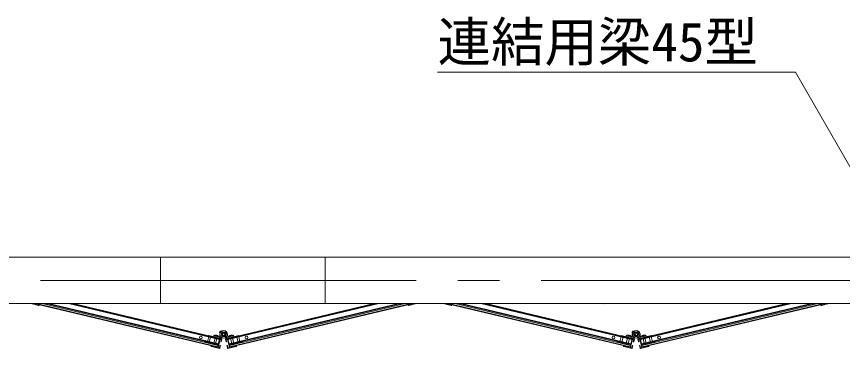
# Model space of a CAD drawing. Units: millimetres, scale not verified. Extents: x -12090 to 12090, y -18325 to 18325.
# Drawn here: x -8972 to -7190, y 14578 to 15294 of the extents above; entities that cross this region are included whole.
import ezdxf
from ezdxf.enums import TextEntityAlignment as Align

# ---------------------------------------------------------------- set-up
doc = ezdxf.new("R2010")
doc.units = ezdxf.units.MM
doc.header["$LTSCALE"] = 90
doc.linetypes.add('CHAIN2', pattern=[12, 9, -1, 1, -1])
doc.linetypes.add('DASHED1', pattern=[1.8, 1.2, -0.6])
for name, color, linetype, lineweight in [('0-6_ﾎﾞﾙﾄ類', 134, 'Continuous', 18), ('1-6_通芯', 134, 'CHAIN2', 18), ('1-9_標準ﾊﾟﾈﾙ', 134, 'Continuous', 18), ('1-B_文字', 134, 'Continuous', 18), ('1-D_連結用梁45', 134, 'Continuous', 18)]:
    doc.layers.add(name, color=color, linetype=linetype, lineweight=lineweight)
doc.styles.add('ＭＳ ゴシック', font='')
doc.styles.get('ＭＳ ゴシック').set_extended_font_data('MS Gothic')

msp = doc.modelspace()

# ---------------------------------------------------------------- linework, layer by layer
at = {"layer": '0-6_ﾎﾞﾙﾄ類'}
for p, q in [((-8522.31, 14613.78), (-8519.42, 14608.77)), ((-7632.31, 14613.78), (-7629.42, 14608.77)), ((-8528.08, 14603.78), (-8530.97, 14608.77)), ((-8522.31, 14603.78), (-8528.08, 14603.78)), ((-8519.42, 14608.77), (-8522.31, 14603.78)), ((-7638.08, 14603.78), (-7640.96, 14608.77)), ((-7632.31, 14603.78), (-7638.08, 14603.78)), ((-7629.42, 14608.77), (-7632.31, 14603.78))]:
    msp.add_line(p, q, dxfattribs=at)
for points in [[(-8530.97, 14608.77), (-8528.08, 14613.78), (-8522.31, 14613.78)], [(-7640.96, 14608.77), (-7638.08, 14613.78), (-7632.31, 14613.78)]]:
    msp.add_lwpolyline(points, dxfattribs=at)
for centre, radius in [((-8525.2, 14608.77), 4.9), ((-7635.19, 14608.77), 4.9), ((-8525.2, 14608.77), 3), ((-8525.2, 14608.77), 2.46), ((-7635.19, 14608.77), 3), ((-7635.19, 14608.77), 2.46)]:
    msp.add_circle(centre, radius, dxfattribs=at)
at = {"layer": '1-6_通芯'}
msp.add_line((-10000.2, 14725), (4240.81, 14725), dxfattribs=at)
at = {"layer": '1-9_標準ﾊﾟﾈﾙ'}
for p, q in [((-8941.51, 14675), (-8924.73, 14671.02)), ((-8935.01, 14675), (-8922.92, 14672.13)), ((-8929.82, 14675), (-8538.09, 14581.96)), ((-8909.92, 14673.87), (-8907, 14673.18)), ((-8906.66, 14674.64), (-8907, 14673.18)), ((-8902.99, 14675), (-8536.66, 14587.99)), ((-8860.15, 14675), (-8534.38, 14597.62)), ((-8190.23, 14675), (-8516.01, 14597.62)), ((-8147.39, 14675), (-8513.72, 14587.99)), ((-8120.56, 14675), (-8512.29, 14581.96)), ((-8143.73, 14674.64), (-8143.38, 14673.18)), ((-8140.46, 14673.87), (-8143.38, 14673.18)), ((-8115.37, 14675), (-8127.46, 14672.13)), ((-8108.88, 14675), (-8125.65, 14671.02)), ((-8051.51, 14675), (-8034.73, 14671.02)), ((-8045.01, 14675), (-8032.92, 14672.13)), ((-8039.82, 14675), (-7648.1, 14581.96)), ((-8019.92, 14673.87), (-8017, 14673.18)), ((-8016.66, 14674.64), (-8017, 14673.18)), ((-8012.99, 14675), (-7646.66, 14587.99)), ((-7970.15, 14675), (-7644.38, 14597.62)), ((-7702.2, 14675), (-7703.73, 14674.64)), ((-7300.23, 14675), (-7626.01, 14597.62)), ((-7257.39, 14675), (-7623.72, 14587.99)), ((-7230.56, 14675), (-7622.29, 14581.96)), ((-7253.73, 14674.64), (-7253.38, 14673.18)), ((-7250.46, 14673.87), (-7253.38, 14673.18)), ((-7225.37, 14675), (-7237.46, 14672.13)), ((-7218.88, 14675), (-7235.66, 14671.02)), ((-8532.15, 14615.58), (-8533.87, 14613.12)), ((-8533.75, 14612.43), (-8533.08, 14611.95)), ((-8530.75, 14615.21), (-8531.46, 14615.7)), ((-7642.15, 14615.58), (-7643.87, 14613.12)), ((-7643.75, 14612.43), (-7643.08, 14611.95)), ((-7640.75, 14615.21), (-7641.46, 14615.7)), ((-8558.42, 14604.57), (-8558.19, 14605.54)), ((-8534.1, 14598.79), (-8558.42, 14604.57)), ((-8557.59, 14605.91), (-8529.37, 14599.22)), ((-8534.1, 14598.79), (-8536.94, 14586.82)), ((-8533.69, 14608.77), (-8533.69, 14604.34)), ((-8529, 14598.61), (-8530.45, 14592.53)), ((-8521.38, 14598.61), (-8519.94, 14592.53)), ((-8492.8, 14605.91), (-8521.01, 14599.22)), ((-8516.69, 14608.77), (-8516.69, 14604.34)), ((-8516.29, 14598.79), (-8491.97, 14604.57)), ((-8516.29, 14598.79), (-8513.44, 14586.82)), ((-8514.98, 14604.76), (-8514.52, 14602.81)), ((-8491.97, 14604.57), (-8492.19, 14605.54)), ((-7668.42, 14604.57), (-7668.19, 14605.54)), ((-7644.1, 14598.79), (-7668.42, 14604.57)), ((-7667.59, 14605.91), (-7639.37, 14599.22)), ((-7644.1, 14598.79), (-7646.94, 14586.82)), ((-7643.69, 14608.77), (-7643.69, 14604.34)), ((-7639, 14598.61), (-7640.45, 14592.53)), ((-7631.38, 14598.61), (-7629.94, 14592.53)), ((-7602.8, 14605.91), (-7631.01, 14599.22)), ((-7626.69, 14608.77), (-7626.69, 14604.34)), ((-7626.29, 14598.79), (-7601.97, 14604.57)), ((-7626.29, 14598.79), (-7623.44, 14586.82)), ((-7624.98, 14604.76), (-7624.52, 14602.81)), ((-7601.97, 14604.57), (-7602.19, 14605.54)), ((-8566.13, 14593.76), (-8566.48, 14592.3)), ((-8563.55, 14591.6), (-8566.48, 14592.3)), ((-8536.94, 14586.82), (-8566.13, 14593.76)), ((-8553.83, 14589.3), (-8554.2, 14589.9)), ((-8537.29, 14585.36), (-8553.83, 14589.3)), ((-8538.37, 14580.79), (-8552.73, 14584.2)), ((-8534.34, 14578.29), (-8551.61, 14582.39)), ((-8537.29, 14585.36), (-8538.37, 14580.79)), ((-8532.3, 14584.74), (-8533.74, 14578.67)), ((-8533.27, 14584.98), (-8532.3, 14584.74)), ((-8531.42, 14592.76), (-8530.45, 14592.53)), ((-8518.97, 14592.76), (-8519.94, 14592.53)), ((-8517.11, 14584.98), (-8518.09, 14584.74)), ((-8518.09, 14584.74), (-8516.65, 14578.67)), ((-8516.04, 14578.29), (-8498.77, 14582.39)), ((-8513.44, 14586.82), (-8484.25, 14593.76)), ((-8513.1, 14585.36), (-8496.56, 14589.3)), ((-8513.1, 14585.36), (-8512.01, 14580.79)), ((-8512.01, 14580.79), (-8497.66, 14584.2)), ((-8496.56, 14589.3), (-8496.19, 14589.9)), ((-8486.83, 14591.6), (-8483.91, 14592.3)), ((-8484.25, 14593.76), (-8483.91, 14592.3)), ((-7676.13, 14593.76), (-7676.48, 14592.3)), ((-7673.56, 14591.6), (-7676.48, 14592.3)), ((-7646.94, 14586.82), (-7676.13, 14593.76)), ((-7663.82, 14589.3), (-7664.2, 14589.9)), ((-7647.29, 14585.36), (-7663.82, 14589.3)), ((-7648.37, 14580.79), (-7662.73, 14584.2)), ((-7644.34, 14578.29), (-7661.61, 14582.39)), ((-7647.29, 14585.36), (-7648.37, 14580.79)), ((-7642.3, 14584.74), (-7643.74, 14578.67)), ((-7643.27, 14584.98), (-7642.3, 14584.74)), ((-7641.42, 14592.76), (-7640.45, 14592.53)), ((-7628.97, 14592.76), (-7629.94, 14592.53)), ((-7627.11, 14584.98), (-7628.09, 14584.74)), ((-7628.09, 14584.74), (-7626.64, 14578.67)), ((-7626.04, 14578.29), (-7608.77, 14582.39)), ((-7623.44, 14586.82), (-7594.25, 14593.76)), ((-7623.1, 14585.36), (-7606.56, 14589.3)), ((-7623.1, 14585.36), (-7622.01, 14580.79)), ((-7622.01, 14580.79), (-7607.66, 14584.2)), ((-7606.56, 14589.3), (-7606.19, 14589.9)), ((-7596.83, 14591.6), (-7593.91, 14592.3)), ((-7594.25, 14593.76), (-7593.91, 14592.3))]:
    msp.add_line(p, q, dxfattribs=at)
at = {"layer": '1-9_標準ﾊﾟﾈﾙ', "linetype": 'DASHED1'}
for p, q in [((-8557.55, 14604.36), (-8560.39, 14592.39)), ((-8553.47, 14603.39), (-8556.3, 14591.42)), ((-8543.93, 14601.12), (-8546.77, 14589.16)), ((-8543.58, 14602.59), (-8543.93, 14601.12)), ((-8539.84, 14600.16), (-8542.68, 14588.19)), ((-8539.5, 14601.62), (-8539.84, 14600.16)), ((-8510.9, 14601.62), (-8510.54, 14600.16)), ((-8510.54, 14600.16), (-8507.7, 14588.19)), ((-8506.81, 14602.59), (-8506.46, 14601.12)), ((-8506.46, 14601.12), (-8503.61, 14589.16)), ((-8496.93, 14603.39), (-8494.08, 14591.42)), ((-8492.84, 14604.36), (-8490, 14592.39)), ((-7667.55, 14604.36), (-7670.39, 14592.39)), ((-7663.46, 14603.39), (-7666.3, 14591.42)), ((-7653.92, 14601.12), (-7656.77, 14589.16)), ((-7653.58, 14602.59), (-7653.92, 14601.12)), ((-7649.84, 14600.16), (-7652.68, 14588.19)), ((-7649.5, 14601.62), (-7649.84, 14600.16)), ((-7620.89, 14601.62), (-7620.54, 14600.16)), ((-7620.54, 14600.16), (-7617.71, 14588.19)), ((-7616.81, 14602.59), (-7616.46, 14601.12)), ((-7616.46, 14601.12), (-7613.62, 14589.16)), ((-7606.93, 14603.39), (-7604.08, 14591.42)), ((-7602.84, 14604.36), (-7600, 14592.39)), ((-8560.39, 14592.39), (-8560.62, 14591.42)), ((-8556.3, 14591.42), (-8556.53, 14590.45)), ((-8494.08, 14591.42), (-8493.85, 14590.45)), ((-8490, 14592.39), (-8489.76, 14591.42)), ((-7670.39, 14592.39), (-7670.62, 14591.42)), ((-7666.3, 14591.42), (-7666.53, 14590.45)), ((-7604.08, 14591.42), (-7603.85, 14590.45)), ((-7600, 14592.39), (-7599.76, 14591.42))]:
    msp.add_line(p, q, dxfattribs=at)
at = {"layer": '1-9_標準ﾊﾟﾈﾙ'}
for points in [[(-8935.01, 14675), (-8538.37, 14580.79), (-8533.82, 14599.96), (-8849.76, 14675)], [(-8929.82, 14675), (-8538.09, 14581.96), (-8537.4, 14584.88), (-8916.84, 14675)], [(-8909.92, 14673.87), (-8910.3, 14674.47), (-8912.51, 14675)], [(-8908.18, 14675), (-8536.94, 14586.82), (-8534.1, 14598.79), (-8854.96, 14675)], [(-8115.37, 14675), (-8512.01, 14580.79), (-8516.57, 14599.96), (-8200.62, 14675)], [(-8142.2, 14675), (-8513.44, 14586.82), (-8516.29, 14598.79), (-8195.43, 14675)], [(-8120.56, 14675), (-8512.29, 14581.96), (-8512.98, 14584.88), (-8133.54, 14675)], [(-8140.46, 14673.87), (-8140.09, 14674.47), (-8137.87, 14675)], [(-8045.01, 14675), (-7648.37, 14580.79), (-7643.83, 14599.96), (-7959.76, 14675)], [(-8039.82, 14675), (-7648.1, 14581.96), (-7647.41, 14584.88), (-8026.84, 14675)], [(-8019.92, 14673.87), (-8020.3, 14674.47), (-8022.51, 14675)], [(-8018.18, 14675), (-7646.94, 14586.82), (-7644.1, 14598.79), (-7964.95, 14675)], [(-7225.37, 14675), (-7622.01, 14580.79), (-7626.56, 14599.96), (-7310.62, 14675)], [(-7252.2, 14675), (-7623.44, 14586.82), (-7626.29, 14598.79), (-7305.43, 14675)], [(-7230.56, 14675), (-7622.29, 14581.96), (-7622.98, 14584.88), (-7243.55, 14675)], [(-7250.46, 14673.87), (-7250.09, 14674.47), (-7247.87, 14675)], [(-8532.23, 14604), (-8546.11, 14607.3), (-8546.57, 14605.35), (-8529.01, 14601.19)], [(-8533.27, 14584.98), (-8534.48, 14579.86), (-8537.4, 14580.56), (-8533.12, 14598.56), (-8530.21, 14597.86), (-8531.42, 14592.76)], [(-8518.16, 14604), (-8504.28, 14607.3), (-8503.82, 14605.35), (-8521.37, 14601.19)], [(-8517.11, 14584.98), (-8515.91, 14579.86), (-8512.98, 14580.56), (-8517.26, 14598.56), (-8520.18, 14597.86), (-8518.97, 14592.76)], [(-7642.22, 14604), (-7656.11, 14607.3), (-7656.57, 14605.35), (-7639.01, 14601.19)], [(-7643.27, 14584.98), (-7644.48, 14579.86), (-7647.4, 14580.56), (-7643.12, 14598.56), (-7640.21, 14597.86), (-7641.42, 14592.76)], [(-7628.16, 14604), (-7614.28, 14607.3), (-7613.82, 14605.35), (-7631.37, 14601.19)], [(-7627.11, 14584.98), (-7625.91, 14579.86), (-7622.98, 14580.56), (-7627.26, 14598.56), (-7630.18, 14597.86), (-7628.97, 14592.76)], [(-8563.55, 14591.6), (-8562.96, 14591.98), (-8554.2, 14589.9)], [(-8486.83, 14591.6), (-8487.43, 14591.98), (-8496.19, 14589.9)], [(-7673.56, 14591.6), (-7672.96, 14591.98), (-7664.2, 14589.9)], [(-7596.83, 14591.6), (-7597.43, 14591.98), (-7606.19, 14589.9)]]:
    msp.add_lwpolyline(points, dxfattribs=at)
for points in [[(-8531, 14601.65), (-8546.57, 14605.35), (-8547.03, 14603.41), (-8531.47, 14599.71)], [(-8503.82, 14605.35), (-8519.38, 14601.65), (-8518.92, 14599.71), (-8503.35, 14603.41)], [(-7641, 14601.65), (-7656.57, 14605.35), (-7657.03, 14603.41), (-7641.47, 14599.71)], [(-7613.82, 14605.35), (-7629.38, 14601.65), (-7628.92, 14599.71), (-7613.35, 14603.41)]]:
    msp.add_lwpolyline(points, close=True, dxfattribs=at)
for centre, radius in [((-8525.2, 14608.77), 8.5), ((-8525.2, 14608.77), 8), ((-7635.19, 14608.77), 8.5), ((-7635.19, 14608.77), 8), ((-8574.43, 14602.05), 3), ((-8475.95, 14602.05), 3), ((-7684.43, 14602.05), 3), ((-7585.95, 14602.05), 3)]:
    msp.add_circle(centre, radius, dxfattribs=at)
for centre, radius, start, end in [((-8924.38, 14672.48), 1.5, 256.63913, 346.63913), ((-8912.93, 14682.81), 8.5, 246.753, 284.712), ((-8137.45, 14682.81), 8.5, 255.288, 293.247), ((-8126, 14672.48), 1.5, 193.36087, 283.36087), ((-8034.39, 14672.48), 1.5, 256.63913, 346.63913), ((-8022.94, 14682.81), 8.5, 246.753, 284.712), ((-7247.45, 14682.81), 8.5, 255.288, 293.247), ((-7236, 14672.48), 1.5, 193.36087, 283.36087), ((-8533.47, 14612.83), 0.504, 145, 235), ((-8531.74, 14615.29), 0.504, 55, 145), ((-7643.47, 14612.83), 0.504, 145, 235), ((-7641.74, 14615.29), 0.504, 55, 145), ((-8557.7, 14605.42), 0.504, 76.63913, 166.63913), ((-8542.34, 14598.69), 8.5, 48.567, 104.712), ((-8529.49, 14598.73), 0.504, 346.63913, 76.63913), ((-8520.89, 14598.73), 0.504, 103.36087, 193.36087), ((-8508.04, 14598.69), 8.5, 75.288, 131.433), ((-8492.68, 14605.42), 0.504, 13.36087, 103.36087), ((-7667.7, 14605.42), 0.504, 76.63913, 166.63913), ((-7652.35, 14598.69), 8.5, 48.567, 104.712), ((-7639.49, 14598.73), 0.504, 346.63913, 76.63913), ((-7630.89, 14598.73), 0.504, 103.36087, 193.36087), ((-7618.04, 14598.69), 8.5, 75.288, 131.433), ((-7602.68, 14605.42), 0.504, 13.36087, 103.36087), ((-8556.84, 14598.23), 8.5, 228.567, 284.712), ((-8551.27, 14583.85), 1.5, 166.63913, 256.63913), ((-8534.22, 14578.78), 0.504, 256.63913, 346.63913), ((-8516.16, 14578.78), 0.504, 193.36087, 283.36087), ((-8499.12, 14583.85), 1.5, 283.36087, 13.36087), ((-8493.54, 14598.23), 8.5, 255.288, 311.433), ((-7666.85, 14598.23), 8.5, 228.567, 284.712), ((-7661.27, 14583.85), 1.5, 166.63913, 256.63913), ((-7644.23, 14578.78), 0.504, 256.63913, 346.63913), ((-7626.16, 14578.78), 0.504, 193.36087, 283.36087), ((-7609.12, 14583.85), 1.5, 283.36087, 13.36087), ((-7603.54, 14598.23), 8.5, 255.288, 311.433)]:
    msp.add_arc(centre, radius, start, end, dxfattribs=at)
at = {"layer": '1-B_文字'}
msp.add_line((-8063.6, 15174.18), (-7292.53, 15174.18), dxfattribs=at)
msp.add_lwpolyline([(-7032.51, 14725), (-7291.85, 15174.18), (-7292.28, 15174.18)], dxfattribs=at)
at = {"layer": '1-D_連結用梁45'}
for p, q in [((-8661.38, 14775), (-8661.38, 14675)), ((-8306.19, 14775), (-8306.19, 14675))]:
    msp.add_line(p, q, dxfattribs=at)
msp.add_lwpolyline([(-5406.19, 14675), (-10000.2, 14675), (-10000.2, 14775), (-5406.19, 14775)], close=True, dxfattribs=at)

# ---------------------------------------------------------------- texts
at = {"layer": '1-B_文字', "style": 'ＭＳ ゴシック'}
msp.add_text('連結用梁45型', height=84.46, dxfattribs=at).set_placement((-8063.6, 15171.82), align=Align.BOTTOM_LEFT)

doc.saveas('drawing.dxf')
